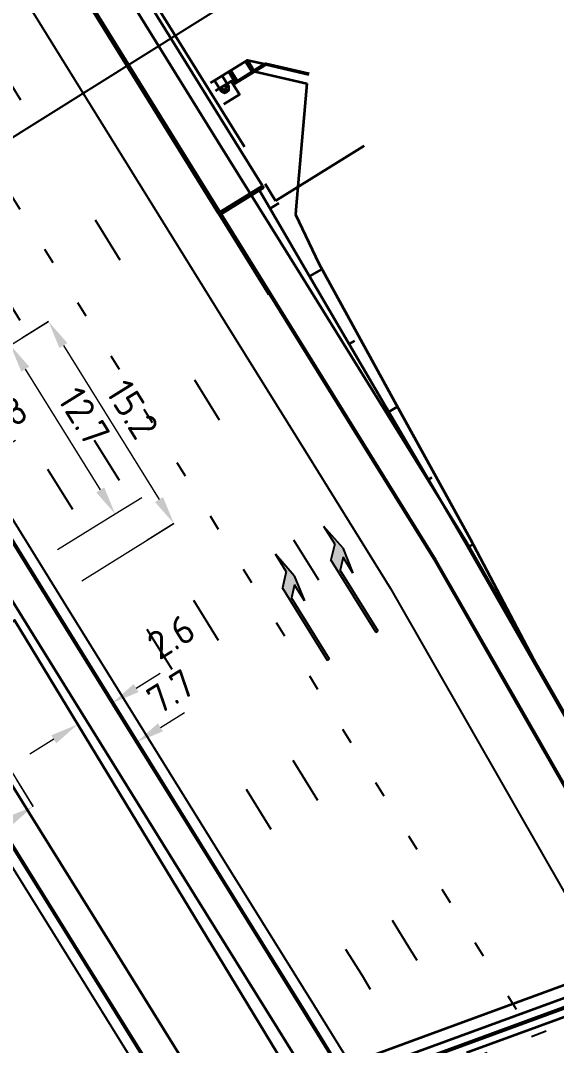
# Model space of a CAD drawing. Header units: metres. Extents: x 134219 to 139178, y 438661 to 444352.
# Drawn here: x 136098.9 to 136133.1, y 442083.1 to 442148.4 of the extents above; entities that cross this region are included whole.
import ezdxf

# ---------------------------------------------------------------- set-up
doc = ezdxf.new("R2010")
doc.units = ezdxf.units.M
doc.linetypes.add('13strp', pattern=[4, 1, -3])
doc.linetypes.add('39strp', pattern=[12, 3, -9])
doc.layers.get('DEFPOINTS').update_dxf_attribs({"color": 193})
for name, color, linetype, lineweight in [('N-WE-KL-ET_LS_OV_KABEL-G', 10, 'KL-LS-OV-N', 35), ('N-WE-KL-ET_LS_OV_KABEL-M', 7, 'Continuous', 18), ('Utd-geleiderail-nw', 8, 'glm a2ee v014$0$f2m40080', 35), ('Utd-ondergr-nw', 8, '13strp', 35), ('X-XX-AL-AANPIJLING-S', 7, 'Continuous', 25)]:
    doc.layers.add(name, color=color, linetype=linetype, lineweight=lineweight)
doc.layers.add('Utd-weg-nw', color=8, linetype='Continuous')
doc.styles.add('NLCS_18', font='NLCS-ISO.ttf', dxfattribs={"height": 1.8})
doc.linetypes.add('glm a2ee v014$0$f2m40080', pattern='A,2,-1,[160,RTW.shx,S=0.5,R=0,X=0,Y=0],-1', length=4)
doc.linetypes.add('KL-LS-OV-N', pattern='A,4,-1,[103,NLCS.SHX,S=0.75,R=0,X=0,Y=0],-1,4,-1.5,["0V",Standard,S=1,R=0,X=0,Y=-0.5],-3', length=14.5)
doc.dimstyles.new('NLCS_t18_pijl_Dimension_l3_h1', dxfattribs={"dimtxt": 1.8, "dimasz": 1.8, "dimexe": 2, "dimexo": 2, "dimgap": 0.7, "dimtad": 1, "dimdec": 1, "dimzin": 0, "dimdsep": 46, "dimtxsty": 'NLCS_18', "dimcen": 2.5, "dimdle": 2, "dimclrd": 256, "dimclre": 256, "dimclrt": 256, "dimadec": 1, "dimazin": 0, "dimtfac": 1, "dimtdec": 1, "dimtofl": 0, "dimtmove": 1, "dimatfit": 0, "dimfxl": 0, "dimtolj": 1, "dimtzin": 0, "dimlwd": 18, "dimlwe": 18, "dimarcsym": 0})

# ---------------------------------------------------------------- blocks, each defined once
blk = doc.blocks.new('Dwm A2 aanvulling$0$pijlre_750')
blk.add_hatch(color=256).paths.add_polyline_path([(5.196, -0.375), (4, -0.375), (5.7, -0.675), (7.5, -0.375), (6.2, -0.375), (5.45, 0.375), (0, 0.375), (0, 0.225), (4.596, 0.225)])
for p, q in [((0, 0.375), (5.45, 0.375)), ((0, 0.375), (0, 0.225)), ((0, 0.225), (4.596, 0.225)), ((5.196, -0.375), (4.596, 0.225)), ((6.2, -0.375), (5.45, 0.375)), ((4, -0.375), (5.196, -0.375)), ((5.7, -0.675), (4, -0.375)), ((5.7, -0.675), (7.5, -0.375)), ((6.2, -0.375), (7.5, -0.375))]:
    blk.add_line(p, q)
blk = doc.blocks.new('*D211')
at = {"layer": 'DEFPOINTS', "color": 0, "transparency": 16777216}
for p in [(136104.776, 442104.872), (136102.584, 442103.511), (136102.584, 442103.511)]:
    blk.add_point(p, dxfattribs=at)
at = {"layer": 'N-WE-KL-ET_LS_OV_KABEL-M', "lineweight": 18, "transparency": 16777216}
for p, q in [((136104.776, 442104.872), (136103.721, 442106.571)), ((136102.584, 442103.511), (136101.529, 442105.21))]:
    blk.add_line(p, q, dxfattribs=at)
at = {"layer": 'N-WE-KL-ET_LS_OV_KABEL-M', "linetype": 'Continuous', "lineweight": 18, "transparency": 16777216}
for p, q in [((136106.305, 442105.822), (136107.835, 442106.771)), ((136101.055, 442102.562), (136099.525, 442101.612))]:
    blk.add_line(p, q, dxfattribs=at)
at = {"layer": 'N-WE-KL-ET_LS_OV_KABEL-M', "transparency": 16777216}
for points in [[(136106.147, 442106.077), (136106.464, 442105.567), (136104.776, 442104.872)], [(136100.896, 442102.816), (136101.213, 442102.307), (136102.584, 442103.511)]]:
    blk.add_solid(points, dxfattribs=at)
at = {"layer": 'N-WE-KL-ET_LS_OV_KABEL-M', "transparency": 16777216, "insert": (136108.543, 442109.095), "char_height": 1.8, "attachment_point": 5, "rotation": 31.83626, "style": 'NLCS_18'}
blk.add_mtext('\\A1;2.6', dxfattribs=at)
blk = doc.blocks.new('*D471')
at = {"layer": 'DEFPOINTS', "color": 0, "transparency": 16777216}
for p in [(136095.55, 442119.732), (136091.508, 442117.222), (136091.508, 442117.222)]:
    blk.add_point(p, dxfattribs=at)
at = {"layer": 'N-WE-KL-ET_LS_OV_KABEL-M', "linetype": 'Continuous', "lineweight": 18, "transparency": 16777216}
for p, q in [((136097.079, 442120.681), (136098.608, 442121.631)), ((136089.979, 442116.272), (136088.45, 442115.323))]:
    blk.add_line(p, q, dxfattribs=at)
at = {"layer": 'N-WE-KL-ET_LS_OV_KABEL-M', "lineweight": 18, "transparency": 16777216}
for p, q in [((136095.55, 442119.732), (136096.605, 442118.033)), ((136091.508, 442117.222), (136092.563, 442115.523))]:
    blk.add_line(p, q, dxfattribs=at)
at = {"layer": 'N-WE-KL-ET_LS_OV_KABEL-M', "transparency": 16777216}
for points in [[(136096.921, 442120.936), (136097.237, 442120.426), (136095.55, 442119.732)], [(136089.821, 442116.527), (136090.137, 442116.018), (136091.508, 442117.222)]]:
    blk.add_solid(points, dxfattribs=at)
at = {"layer": 'N-WE-KL-ET_LS_OV_KABEL-M', "transparency": 16777216, "insert": (136097.807, 442123.016), "char_height": 1.8, "attachment_point": 5, "rotation": 31.83626, "style": 'NLCS_18'}
blk.add_mtext('\\A1;4.8', dxfattribs=at)
blk = doc.blocks.new('*D472')
at = {"layer": 'DEFPOINTS', "color": 0, "transparency": 16777216}
for p in [(136106.328, 442102.373), (136099.749, 442098.288), (136099.749, 442098.288)]:
    blk.add_point(p, dxfattribs=at)
at = {"layer": 'N-WE-KL-ET_LS_OV_KABEL-M', "lineweight": 18, "transparency": 16777216}
for p, q in [((136106.328, 442102.373), (136105.273, 442104.072)), ((136099.749, 442098.288), (136098.694, 442099.987))]:
    blk.add_line(p, q, dxfattribs=at)
at = {"layer": 'N-WE-KL-ET_LS_OV_KABEL-M', "linetype": 'Continuous', "lineweight": 18, "transparency": 16777216}
for p, q in [((136107.857, 442103.322), (136109.387, 442104.272)), ((136098.219, 442097.338), (136096.69, 442096.389))]:
    blk.add_line(p, q, dxfattribs=at)
at = {"layer": 'N-WE-KL-ET_LS_OV_KABEL-M', "transparency": 16777216}
for points in [[(136107.699, 442103.577), (136108.016, 442103.067), (136106.328, 442102.373)], [(136098.061, 442097.593), (136098.378, 442097.083), (136099.749, 442098.288)]]:
    blk.add_solid(points, dxfattribs=at)
at = {"layer": 'N-WE-KL-ET_LS_OV_KABEL-M', "transparency": 16777216, "insert": (136108.509, 442105.61), "char_height": 1.8, "attachment_point": 5, "rotation": 31.83626, "style": 'NLCS_18'}
blk.add_mtext('\\A1;7.7', dxfattribs=at)
blk = doc.blocks.new('*D473')
at = {"layer": 'DEFPOINTS', "color": 0, "transparency": 16777216}
for p in [(136098.293, 442127.674), (136104.968, 442116.924), (136104.968, 442116.924)]:
    blk.add_point(p, dxfattribs=at)
at = {"layer": 'N-WE-KL-ET_LS_OV_KABEL-M', "lineweight": 18, "transparency": 16777216}
for p, q in [((136098.293, 442127.674), (136099.992, 442128.729)), ((136104.968, 442116.924), (136106.667, 442117.979))]:
    blk.add_line(p, q, dxfattribs=at)
at = {"layer": 'N-WE-KL-ET_LS_OV_KABEL-M', "linetype": 'Continuous', "lineweight": 18, "transparency": 16777216}
blk.add_line((136099.242, 442126.145), (136104.019, 442118.453), dxfattribs=at)
at = {"layer": 'N-WE-KL-ET_LS_OV_KABEL-M', "transparency": 16777216}
for points in [[(136099.497, 442126.303), (136098.988, 442125.987), (136098.293, 442127.674)], [(136104.274, 442118.611), (136103.764, 442118.295), (136104.968, 442116.924)]]:
    blk.add_solid(points, dxfattribs=at)
at = {"layer": 'N-WE-KL-ET_LS_OV_KABEL-M', "transparency": 16777216, "insert": (136102.99, 442123.143), "char_height": 1.8, "attachment_point": 5, "rotation": 301.83626, "style": 'NLCS_18'}
blk.add_mtext('\\A1;12.7', dxfattribs=at)
blk = doc.blocks.new('*D474')
at = {"layer": 'DEFPOINTS', "color": 0, "transparency": 16777216}
for p in [(136100.722, 442129.182), (136108.717, 442116.306), (136108.717, 442116.306)]:
    blk.add_point(p, dxfattribs=at)
at = {"layer": 'N-WE-KL-ET_LS_OV_KABEL-M', "lineweight": 18, "transparency": 16777216}
for p, q in [((136100.722, 442129.182), (136099.023, 442128.127)), ((136108.717, 442116.306), (136107.017, 442115.251))]:
    blk.add_line(p, q, dxfattribs=at)
at = {"layer": 'N-WE-KL-ET_LS_OV_KABEL-M', "linetype": 'Continuous', "lineweight": 18, "transparency": 16777216}
blk.add_line((136101.671, 442127.653), (136107.767, 442117.835), dxfattribs=at)
at = {"layer": 'N-WE-KL-ET_LS_OV_KABEL-M', "transparency": 16777216}
for points in [[(136101.926, 442127.811), (136101.416, 442127.495), (136100.722, 442129.182)], [(136108.022, 442117.994), (136107.512, 442117.677), (136108.717, 442116.306)]]:
    blk.add_solid(points, dxfattribs=at)
at = {"layer": 'N-WE-KL-ET_LS_OV_KABEL-M', "transparency": 16777216, "insert": (136106.078, 442123.588), "char_height": 1.8, "attachment_point": 5, "rotation": 301.83626, "style": 'NLCS_18'}
blk.add_mtext('\\A1;15.2', dxfattribs=at)

msp = doc.modelspace()

# ---------------------------------------------------------------- linework, layer by layer
at = {"layer": 'N-WE-KL-ET_LS_OV_KABEL-G', "elevation": 2.001, "flags": 128}
msp.add_lwpolyline([(136094.242, 442107.146), (136098.548, 442110.156), (136116.769, 442080.158), (136135.596, 442048.952), (136138.089, 442044.694)], dxfattribs=at)
at = {"layer": 'N-WE-KL-ET_LS_OV_KABEL-M'}
for points in [[(136092.061, 442123.805), (136100.722, 442129.182)], [(136102.848, 442112.662), (136108.717, 442116.306)], [(136095.122, 442105.738), (136099.749, 442098.288)]]:
    msp.add_lwpolyline(points, dxfattribs=at)
at = {"layer": 'N-WE-KL-ET_LS_OV_KABEL-M', "elevation": 1.95}
msp.add_lwpolyline([(136101.301, 442114.647), (136104.968, 442116.924)], dxfattribs=at)
at = {"layer": 'Utd-geleiderail-nw', "linetype": 'Continuous', "flags": 128}
for points in [[(136137.343, 442097.736), (136132.366, 442106.416), (136127.369, 442115.131), (136122.073, 442123.66), (136116.798, 442132.156), (136111.523, 442140.651), (136106.248, 442149.147), (136100.446, 442158.492), (136096.105, 442166.376), (136091.282, 442175.136), (136088.87, 442179.516)], [(136052.618, 442177.26), (136071.536, 442142.901), (136073.12, 442140.349), (136078.395, 442131.853), (136083.67, 442123.358), (136088.945, 442114.862), (136094.22, 442106.366), (136099.495, 442097.871), (136104.77, 442089.375), (136110.045, 442080.88), (136115.32, 442072.384), (136120.595, 442063.888), (136125.87, 442055.393), (136131.145, 442046.897), (136136.419, 442038.402)], [(136057.531, 442173.859), (136076.823, 442146.139), (136078.388, 442143.619), (136083.662, 442135.124), (136088.937, 442126.628), (136094.212, 442118.132), (136099.487, 442109.637), (136104.762, 442101.141), (136110.037, 442092.646), (136115.312, 442084.15), (136120.587, 442075.654), (136125.862, 442067.159), (136131.137, 442058.663), (136136.412, 442050.168)]]:
    msp.add_lwpolyline(points, dxfattribs=at)
at = {"layer": 'Utd-ondergr-nw', "linetype": 'Continuous'}
for p, q in [((136098.947, 442156.384), (136104.222, 442147.889)), ((136103.913, 442154.661), (136114.356, 442137.838)), ((136111.545, 442136.093), (136101.101, 442152.915)), ((136113.208, 442140.304), (136105.612, 442152.538)), ((136104.222, 442147.889), (136109.497, 442139.393)), ((136109.556, 442139.43), (136104.281, 442147.926)), ((136113.874, 442145.119, 0), (136117.189, 442144.345, 0)), ((136111.314, 442144.542, 0), (136111.058, 442144.383, 0)), ((136111.314, 442144.542), (136111.786, 442144.835)), ((136111.63, 442144.032), (136111.314, 442144.542)), ((136111.63, 442144.032, 0), (136111.314, 442144.542, 0)), ((136112.103, 442144.326), (136111.786, 442144.835)), ((136111.937, 442143.751), (136112.103, 442144.326)), ((136111.937, 442143.751), (136112.103, 442144.326)), ((136112.208, 442144.156), (136112.103, 442144.326)), ((136117.189, 442144.345, 0), (136116.506, 442136.555)), ((136111.63, 442144.032), (136112.219, 442143.926)), ((136111.63, 442144.032), (136111.736, 442143.862)), ((136111.63, 442144.032), (136112.219, 442143.926)), ((136111.736, 442143.862), (136111.937, 442143.751)), ((136111.937, 442143.751), (136112.093, 442143.814)), ((136112.093, 442143.814), (136112.219, 442143.926)), ((136112.219, 442143.926), (136112.208, 442144.156)), ((136120.846, 442140.383), (136115.201, 442136.877)), ((136109.497, 442139.393), (136114.772, 442130.898)), ((136114.356, 442137.838), (136111.545, 442136.093)), ((136111.605, 442136.13), (136114.356, 442137.838)), ((136114.356, 442137.838), (136114.435, 442137.711)), ((136115.201, 442136.877), (136114.535, 442137.949)), ((136114.435, 442137.711), (136111.684, 442136.003)), ((136116.506, 442136.555), (136116.466, 442135.992)), ((136111.684, 442136.003), (136111.605, 442136.13)), ((136149.76, 442091.987), (136078.928, 442066.075)), ((136126.718, 442084.394), (136136.109, 442087.83)), ((136127.168, 442083.163), (136136.559, 442086.599)), ((136127.374, 442082.6), (136136.765, 442086.035)), ((136117.326, 442080.958), (136126.718, 442084.394)), ((136117.776, 442079.728), (136127.168, 442083.163))]:
    msp.add_line(p, q, dxfattribs=at)
at = {"layer": 'Utd-ondergr-nw', "linetype": 'Continuous', "flags": 128}
for points in [[(136048.42, 442195.637), (136053.695, 442187.142), (136058.97, 442178.646), (136064.245, 442170.15), (136069.52, 442161.655), (136074.795, 442153.159), (136080.07, 442144.664), (136085.345, 442136.168), (136090.62, 442127.672), (136095.894, 442119.177), (136101.169, 442110.681), (136106.444, 442102.186), (136111.719, 442093.69), (136116.994, 442085.194), (136119.577, 442081.036)], [(136048.48, 442195.674), (136053.754, 442187.178), (136059.029, 442178.683), (136064.304, 442170.187), (136069.579, 442161.692), (136074.854, 442153.196), (136080.129, 442144.701), (136085.404, 442136.205), (136090.679, 442127.709), (136095.954, 442119.214), (136101.229, 442110.718), (136106.504, 442102.223), (136111.779, 442093.727), (136117.054, 442085.231), (136119.644, 442081.06)], [(136039.729, 442190.241), (136045.004, 442181.745), (136050.279, 442173.25), (136055.554, 442164.754), (136060.829, 442156.259), (136066.104, 442147.763), (136071.379, 442139.267), (136076.654, 442130.772), (136081.929, 442122.276), (136087.203, 442113.781), (136092.478, 442105.285), (136097.753, 442096.789), (136103.028, 442088.294), (136108.303, 442079.798), (136109.764, 442077.446)], [(136039.789, 442190.278), (136045.063, 442181.782), (136050.338, 442173.287), (136055.613, 442164.791), (136060.888, 442156.295), (136066.163, 442147.8), (136071.438, 442139.304), (136076.713, 442130.809), (136081.988, 442122.313), (136087.263, 442113.817), (136092.538, 442105.322), (136097.813, 442096.826), (136103.088, 442088.331), (136108.363, 442079.835), (136109.831, 442077.47)], [(136077.89, 442190.393), (136083.165, 442181.898), (136088.439, 442173.402), (136093.714, 442164.906), (136098.989, 442156.411), (136104.264, 442147.915), (136109.539, 442139.42), (136114.814, 442130.924), (136120.089, 442122.429), (136125.364, 442113.933), (136130.342, 442105.253), (136135.319, 442096.573), (136139.954, 442088.49)], [(136077.949, 442190.43), (136083.224, 442181.935), (136088.499, 442173.439), (136093.774, 442164.943), (136099.049, 442156.448), (136104.324, 442147.952), (136109.599, 442139.457), (136114.874, 442130.961), (136120.149, 442122.465), (136125.423, 442113.97), (136130.401, 442105.29), (136135.379, 442096.609), (136140.021, 442088.515)], [(136114.091, 442137.674), (136117.179, 442132.392), (136122.227, 442123.756), (136127.276, 442115.12), (136132.253, 442106.44), (136137.231, 442097.759), (136139.938, 442093.039), (136142.097, 442089.274)], [(136115.405, 442136.716), (136114.843, 442136.388)], [(136116.466, 442135.992), (136117.949, 442132.87), (136122.771, 442124.094), (136127.612, 442115.329), (136132.284, 442106.459)], [(136118.139, 442132.523), (136117.366, 442132.071)], [(136120.219, 442127.947), (136119.89, 442127.755)], [(136122.957, 442123.756), (136122.413, 442123.438)], [(136125.156, 442119.25), (136124.936, 442119.121)], [(136127.788, 442114.995), (136127.457, 442114.803)], [(136130.032, 442110.516), (136129.944, 442110.466)], [(136074.652, 442063.845), (136080.246, 442065.891), (136089.637, 442069.327), (136099.028, 442072.762), (136107.476, 442075.853), (136108.42, 442076.198), (136117.811, 442079.634), (136127.202, 442083.069), (136136.593, 442086.505), (136145.985, 442089.941), (136154.051, 442092.891)]]:
    msp.add_lwpolyline(points, dxfattribs=at)
at = {"layer": 'Utd-ondergr-nw', "linetype": 'Continuous'}
msp.add_lwpolyline([(136111.314, 442144.542), (136113.401, 442145.838), (136113.412, 442145.845), (136114.486, 442145.593), (136112.696, 442144.482), (136112.601, 442144.635), (136111.63, 442144.032)], close=True, dxfattribs=at)
at = {"layer": 'Utd-ondergr-nw', "linetype": 'Continuous', "elevation": 0}
for points in [[(136112.482, 442144.326), (136114.585, 442145.632), (136117.339, 442144.987)], [(136112.513, 442144.275), (136114.596, 442145.568), (136117.326, 442144.929)], [(136111.902, 442143.024), (136112.904, 442143.646), (136112.376, 442144.496), (136111.374, 442143.873)], [(136111.63, 442144.032), (136111.736, 442143.862), (136111.937, 442143.751), (136112.093, 442143.814), (136112.219, 442143.926), (136112.208, 442144.156), (136112.103, 442144.326)], [(136111.937, 442143.751), (136112.103, 442144.326)], [(136112.587, 442144.485), (136112.524, 442144.587)], [(136112.664, 442144.533), (136112.587, 442144.485), (136112.594, 442144.474), (136112.656, 442144.513), (136112.692, 442144.456)], [(136112.671, 442144.522), (136112.73, 442144.558), (136112.723, 442144.569), (136112.664, 442144.533)], [(136111.63, 442144.032), (136112.219, 442143.926)]]:
    msp.add_lwpolyline(points, dxfattribs=at)
at = {"layer": 'Utd-ondergr-nw', "linetype": 'Continuous', "ltscale": 0.25, "elevation": 0}
for points in [[(136113.592, 442145.25), (136113.276, 442145.76)], [(136113.728, 442145.335), (136113.412, 442145.845)], [(136112.524, 442144.587), (136112.207, 442145.097)], [(136112.66, 442144.671), (136112.343, 442145.181)], [(136113.655, 442145.148), (136113.592, 442145.25)], [(136113.76, 442145.119), (136113.766, 442145.123), (136113.771, 442145.126), (136113.736, 442145.183), (136113.798, 442145.222), (136113.791, 442145.233), (136113.655, 442145.148), (136113.662, 442145.137), (136113.725, 442145.176), (136113.76, 442145.119)], [(136113.791, 442145.233), (136113.728, 442145.335)], [(136112.723, 442144.569), (136112.66, 442144.671)]]:
    msp.add_lwpolyline(points, dxfattribs=at)
at = {"layer": 'Utd-weg-nw', "linetype": '39strp', "flags": 128}
for points in [[(135882.33, 442492.596), (135887.454, 442484.163), (135892.681, 442475.625), (135897.928, 442467.103), (135903.191, 442458.593), (135908.462, 442450.091), (135912.6, 442443.427), (135913.737, 442441.595), (135919.012, 442433.099), (135924.287, 442424.604), (135929.562, 442416.108), (135934.837, 442407.613), (135940.112, 442399.117), (135945.387, 442390.621), (135950.662, 442382.126), (135955.937, 442373.63), (135961.212, 442365.135), (135966.486, 442356.639), (135971.761, 442348.143), (135977.036, 442339.648), (135982.311, 442331.152), (135987.586, 442322.657), (135992.861, 442314.161), (135998.136, 442305.665), (136003.411, 442297.17), (136008.686, 442288.674), (136013.961, 442280.179), (136019.236, 442271.683), (136024.511, 442263.187), (136029.786, 442254.692), (136035.061, 442246.196), (136040.336, 442237.701), (136045.61, 442229.205), (136050.885, 442220.71), (136056.16, 442212.214), (136061.435, 442203.718), (136066.71, 442195.223), (136071.985, 442186.727), (136077.26, 442178.232), (136082.535, 442169.736), (136087.81, 442161.24), (136093.085, 442152.745), (136098.36, 442144.249), (136103.635, 442135.754), (136108.91, 442127.258), (136114.185, 442118.762), (136119.46, 442110.267)], [(135875.758, 442488.639), (135881.033, 442480.143), (135886.308, 442471.647), (135891.583, 442463.152), (135896.858, 442454.656), (135902.133, 442446.161), (135907.408, 442437.665), (135912.683, 442429.169), (135917.958, 442420.674), (135923.233, 442412.178), (135928.508, 442403.683), (135933.783, 442395.187), (135939.058, 442386.692), (135944.332, 442378.196), (135949.607, 442369.7), (135954.882, 442361.205), (135960.157, 442352.709), (135965.432, 442344.214), (135970.707, 442335.718), (135975.982, 442327.222), (135981.257, 442318.727), (135986.532, 442310.231), (135991.807, 442301.736), (135997.082, 442293.24), (136002.357, 442284.744), (136007.632, 442276.249), (136012.907, 442267.753), (136018.182, 442259.258), (136023.456, 442250.762), (136028.731, 442242.266), (136034.006, 442233.771), (136039.281, 442225.275), (136044.556, 442216.78), (136049.831, 442208.284), (136055.106, 442199.789), (136060.381, 442191.293), (136065.656, 442182.797), (136070.931, 442174.302), (136076.206, 442165.806), (136081.481, 442157.311), (136086.756, 442148.815), (136092.031, 442140.319), (136097.306, 442131.824), (136102.581, 442123.328), (136107.855, 442114.833), (136113.13, 442106.337), (136118.405, 442097.841), (136123.68, 442089.346), (136127.125, 442083.797)], [(135872.785, 442486.792), (135878.06, 442478.297), (135883.335, 442469.801), (135888.61, 442461.306), (135893.885, 442452.81), (135899.16, 442444.314), (135904.434, 442435.819), (135909.709, 442427.323), (135914.984, 442418.828), (135920.259, 442410.332), (135925.534, 442401.836), (135930.809, 442393.341), (135936.084, 442384.845), (135941.359, 442376.35), (135946.634, 442367.854), (135951.909, 442359.359), (135957.184, 442350.863), (135962.459, 442342.367), (135967.734, 442333.872), (135973.009, 442325.376), (135978.284, 442316.881), (135983.558, 442308.385), (135988.833, 442299.889), (135994.108, 442291.394), (135999.383, 442282.898), (136004.658, 442274.403), (136009.933, 442265.907), (136015.208, 442257.411), (136020.483, 442248.916), (136025.758, 442240.42), (136031.033, 442231.925), (136036.308, 442223.429), (136041.583, 442214.933), (136046.858, 442206.438), (136052.133, 442197.942), (136057.408, 442189.447), (136062.682, 442180.951), (136067.957, 442172.456), (136073.232, 442163.96), (136078.507, 442155.464), (136083.782, 442146.969), (136089.057, 442138.473), (136094.332, 442129.978), (136099.607, 442121.482), (136104.882, 442112.986), (136110.157, 442104.491), (136115.432, 442095.995), (136120.707, 442087.5), (136123.768, 442082.569)], [(135855.13, 442479.397), (135856.728, 442476.823), (135862.003, 442468.327), (135867.278, 442459.832), (135872.553, 442451.336), (135877.828, 442442.84), (135883.103, 442434.345), (135888.378, 442425.849), (135893.653, 442417.354), (135898.928, 442408.858), (135904.203, 442400.362), (135909.478, 442391.867), (135914.752, 442383.371), (135920.027, 442374.876), (135925.302, 442366.38), (135930.577, 442357.884), (135935.852, 442349.389), (135941.127, 442340.893), (135946.402, 442332.398), (135951.677, 442323.902), (135956.952, 442315.407), (135962.227, 442306.911), (135967.502, 442298.415), (135972.777, 442289.92), (135978.052, 442281.424), (135983.327, 442272.929), (135988.602, 442264.433), (135993.876, 442255.937), (135999.151, 442247.442), (136004.426, 442238.946), (136009.701, 442230.451), (136014.976, 442221.955), (136020.251, 442213.459), (136025.526, 442204.964), (136030.801, 442196.468), (136036.076, 442187.973), (136041.351, 442179.477), (136046.626, 442170.981), (136051.901, 442162.486), (136057.176, 442153.99), (136062.451, 442145.495), (136067.726, 442136.999), (136073.001, 442128.504), (136078.275, 442120.008), (136083.55, 442111.512), (136088.825, 442103.017), (136094.1, 442094.521), (136099.375, 442086.026), (136104.65, 442077.53), (136105.639, 442075.937)]]:
    msp.add_lwpolyline(points, dxfattribs=at)
at = {"layer": 'Utd-weg-nw', "linetype": '13strp', "flags": 128}
for points in [[(135878.923, 442490.604), (135884.198, 442482.108), (135889.473, 442473.612), (135894.748, 442465.117), (135900.023, 442456.621), (135905.298, 442448.126), (135910.573, 442439.63), (135915.847, 442431.134), (135921.122, 442422.639), (135926.397, 442414.143), (135931.672, 442405.648), (135936.947, 442397.152), (135942.222, 442388.656), (135947.497, 442380.161), (135952.772, 442371.665), (135958.047, 442363.17), (135963.322, 442354.674), (135968.597, 442346.178), (135973.872, 442337.683), (135979.147, 442329.187), (135984.422, 442320.692), (135989.697, 442312.196), (135994.971, 442303.701), (136000.246, 442295.205), (136005.521, 442286.709), (136010.796, 442278.214), (136016.071, 442269.718), (136021.346, 442261.223), (136026.621, 442252.727), (136031.896, 442244.231), (136037.171, 442235.736), (136042.446, 442227.24), (136047.721, 442218.745), (136052.996, 442210.249), (136058.271, 442201.753), (136063.546, 442193.258), (136068.821, 442184.762), (136074.095, 442176.267), (136079.37, 442167.771), (136084.645, 442159.275), (136089.92, 442150.78), (136095.195, 442142.284), (136100.47, 442133.789), (136105.745, 442125.293), (136111.02, 442116.798), (136116.295, 442108.302), (136121.57, 442099.806), (136126.845, 442091.311), (136130.698, 442085.104)], [(136075.157, 442063.018), (136080.572, 442064.999), (136089.963, 442068.434), (136099.355, 442071.87), (136107.802, 442074.96), (136108.746, 442075.306), (136118.137, 442078.741), (136127.529, 442082.177), (136136.92, 442085.613), (136146.311, 442089.048), (136154.525, 442092.053)]]:
    msp.add_lwpolyline(points, dxfattribs=at)
at = {"layer": 'Utd-weg-nw', "linetype": 'Continuous', "flags": 128}
for points in [[(136069.769, 442197.122), (136075.044, 442188.626), (136080.319, 442180.131), (136085.593, 442171.635), (136090.868, 442163.139), (136096.143, 442154.644), (136101.418, 442146.148), (136106.693, 442137.653), (136111.968, 442129.157), (136117.243, 442120.661), (136122.518, 442112.166), (136127.496, 442103.486), (136132.473, 442094.805), (136136.764, 442087.323)], [(136049.074, 442196.043), (136054.349, 442187.548), (136059.624, 442179.052), (136064.899, 442170.557), (136070.174, 442162.061), (136075.449, 442153.565), (136080.724, 442145.07), (136085.999, 442136.574), (136091.274, 442128.079), (136096.549, 442119.583), (136101.824, 442111.087), (136107.099, 442102.592), (136112.373, 442094.096), (136117.648, 442085.601), (136120.315, 442081.306)], [(136039.134, 442189.872), (136044.409, 442181.376), (136049.684, 442172.88), (136054.959, 442164.385), (136060.234, 442155.889), (136065.509, 442147.394), (136070.784, 442138.898), (136076.059, 442130.403), (136081.334, 442121.907), (136086.609, 442113.411), (136091.884, 442104.916), (136097.159, 442096.42), (136102.434, 442087.925), (136107.709, 442079.429), (136109.092, 442077.2)]]:
    msp.add_lwpolyline(points, dxfattribs=at)
at = {"layer": 'X-XX-AL-AANPIJLING-S'}
msp.add_line((136173.958, 442188.177), (136084.982, 442132.496), dxfattribs=at)

# ---------------------------------------------------------------- block references
at = {"layer": 'Utd-weg-nw', "linetype": 'Continuous', "rotation": 121.8350477341934}
for p in [(136121.921, 442109.56), (136118.824, 442107.784)]:
    msp.add_blockref('Dwm A2 aanvulling$0$pijlre_750', p, dxfattribs=at)

# ---------------------------------------------------------------- dimensions: what is measured, and where the dimension line sits
at = {"layer": 'N-WE-KL-ET_LS_OV_KABEL-M'}
for p1, p2, picture, middle in [((136098.293, 442127.674), (136104.968, 442116.924), '*D473', (136102.99, 442123.143)), ((136100.722, 442129.182), (136108.717, 442116.306), '*D474', (136106.078, 442123.588))]:
    dim = msp.add_aligned_dim(p1=p1, p2=p2, distance=0, dimstyle='NLCS_t18_pijl_Dimension_l3_h1', dxfattribs=at)
    dim.commit()
    dim.dimension.update_dxf_attribs({"geometry": picture, "text_midpoint": middle})
for base, p1, p2, picture, middle in [((136091.508, 442117.222), (136095.55, 442119.732), (136091.508, 442117.222), '*D471', (136098.651, 442121.657)), ((136102.584, 442103.511), (136104.776, 442104.872), (136102.584, 442103.511), '*D211', (136109.387, 442107.735)), ((136099.749, 442098.288), (136106.328, 442102.373), (136099.749, 442098.288), '*D472', (136109.353, 442104.251))]:
    dim = msp.add_linear_dim(base=base, p1=p1, p2=p2, angle=211.83626, dimstyle='NLCS_t18_pijl_Dimension_l3_h1', dxfattribs=at)
    dim.commit()
    dim.dimension.update_dxf_attribs({"geometry": picture, "text_midpoint": middle, "dimtype": 161})

doc.saveas('drawing.dxf')
